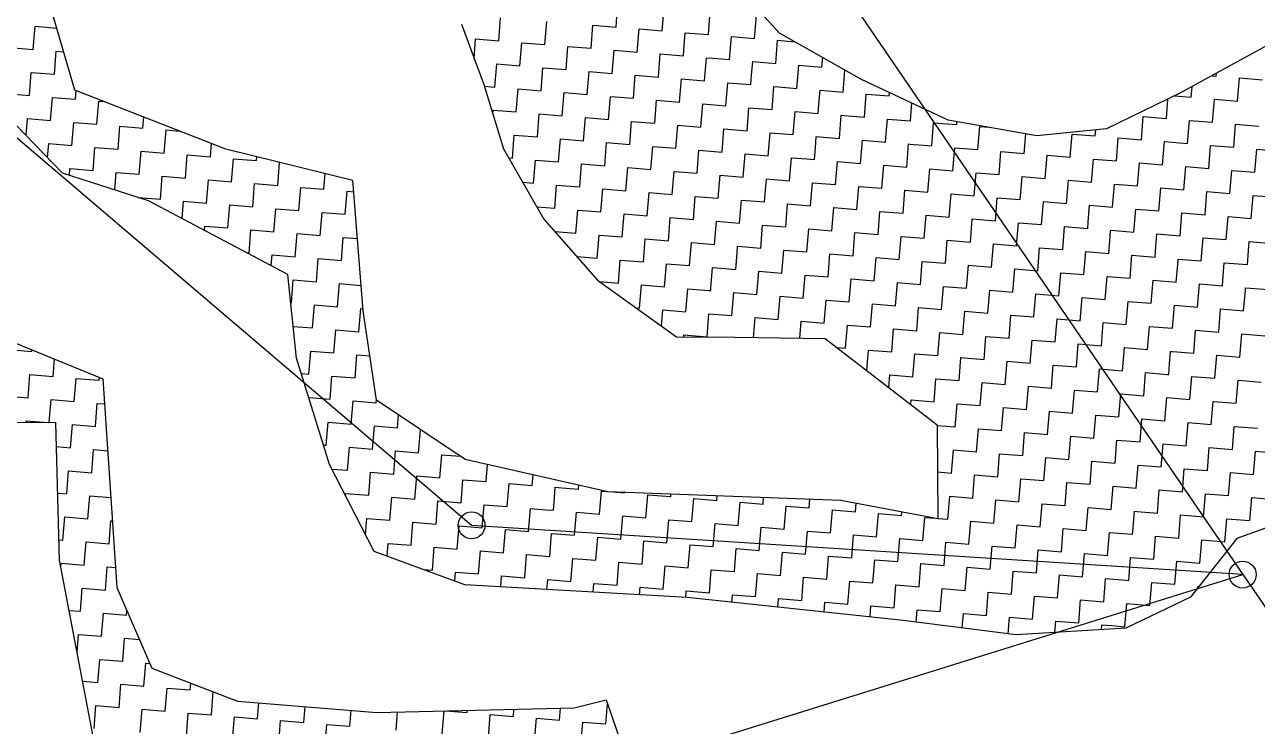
# Model space of a CAD drawing. Header units: metres. Extents: x 286589 to 288713, y 2001360 to 2004418.
# Drawn here: x 287627.8 to 287906.4, y 2003739.2 to 2003897.7 of the extents above; entities that cross this region are included whole.
import ezdxf

# ---------------------------------------------------------------- set-up
doc = ezdxf.new("R2010")
doc.units = ezdxf.units.M
doc.header["$MEASUREMENT"] = 0
doc.layers.add('POLY_HATCH', color=12, linetype='Continuous')
doc.layers.add('POLY_PARCEL', color=6, linetype='Continuous')

msp = doc.modelspace()

# ---------------------------------------------------------------- linework, layer by layer
for centre in [(287728.79, 2003784.62), (287903.08, 2003773.51)]:
    msp.add_circle(centre, 3.04)
at = {"layer": 'POLY_HATCH'}
for p, q in [((287639.14, 2003882.92), (287631.81, 2003908.14)), ((287726.5, 2003897.86), (287731.54, 2003884.21)), ((287636.35, 2003864.21), (287619.04, 2003882.04)), ((287673.24, 2003869.59), (287639.14, 2003882.92)), ((287731.54, 2003884.21), (287736.03, 2003869.66)), ((287701.99, 2003862.56), (287673.24, 2003869.59)), ((287736.03, 2003869.66), (287745.14, 2003853.79)), ((287655.78, 2003857.94), (287636.35, 2003864.21)), ((287704.28, 2003833.06), (287701.99, 2003862.56)), ((287687.27, 2003841.31), (287655.78, 2003857.94)), ((287745.14, 2003853.79), (287757.26, 2003840.04)), ((287689.25, 2003822.39), (287687.27, 2003841.31)), ((287757.26, 2003840.04), (287775.14, 2003827.24)), ((287707.33, 2003812.89), (287704.28, 2003833.06)), ((287623.9, 2003826.54), (287645.47, 2003817.75)), ((287775.14, 2003827.24), (287788.37, 2003827.11)), ((287788.37, 2003827.11), (287808.69, 2003826.87)), ((287808.69, 2003826.87), (287834.06, 2003807.31)), ((287696.67, 2003798.34), (287689.25, 2003822.39)), ((287645.47, 2003817.75), (287647.07, 2003794.17)), ((287727.35, 2003799.53), (287707.33, 2003812.89)), ((287634.85, 2003807.84), (287623.97, 2003807.78)), ((287635.63, 2003776.77), (287634.85, 2003807.84)), ((287834.06, 2003807.31), (287834.17, 2003786.13)), ((287759.6, 2003792.21), (287727.35, 2003799.53)), ((287706.81, 2003778.75), (287696.67, 2003798.34)), ((287647.07, 2003794.17), (287648.66, 2003770.6)), ((287933.19, 2003793.13), (287901.75, 2003781.62)), ((287812.22, 2003790.27), (287759.6, 2003792.21)), ((287834.17, 2003786.13), (287812.22, 2003790.27)), ((287901.75, 2003781.62), (287891.29, 2003768.41)), ((287643.26, 2003736.91), (287635.63, 2003776.77)), ((287727.31, 2003771.22), (287706.81, 2003778.75)), ((287648.66, 2003770.6), (287656.56, 2003752.37)), ((287777.51, 2003768.3), (287727.31, 2003771.22)), ((287826.35, 2003763.15), (287777.51, 2003768.3)), ((287891.29, 2003768.41), (287876.65, 2003761.39)), ((287851.89, 2003759.89), (287826.35, 2003763.15)), ((287876.65, 2003761.39), (287851.89, 2003759.89)), ((287656.56, 2003752.37), (287675.9, 2003744.93)), ((287675.9, 2003744.93), (287707.36, 2003742.37)), ((287707.36, 2003742.37), (287752.02, 2003743.42)), ((287752.02, 2003743.42), (287759.2, 2003745.18)), ((287759.2, 2003745.18), (287763.01, 2003734.32))]:
    msp.add_line(p, q, dxfattribs=at)
at = {"layer": 'POLY_HATCH', "linetype": 'Continuous'}
for p, q in [((287771.88, 2003896.32), (287772.31, 2003901.54)), ((287734.93, 2003894.08), (287735.36, 2003899.3)), ((287761.45, 2003897.17), (287761.64, 2003899.57)), ((287782.32, 2003895.47), (287782.75, 2003900.69)), ((287792.76, 2003894.62), (287793.18, 2003899.84)), ((287629.72, 2003892.15), (287630.14, 2003897.37)), ((287630.14, 2003897.37), (287635.06, 2003896.97)), ((287745.37, 2003893.23), (287745.79, 2003898.45)), ((287755.8, 2003892.38), (287756.23, 2003897.6)), ((287756.23, 2003897.6), (287761.45, 2003897.17)), ((287766.24, 2003891.53), (287766.67, 2003896.75)), ((287766.67, 2003896.75), (287768.46, 2003896.6)), ((287768.46, 2003896.6), (287771.88, 2003896.32)), ((287729.36, 2003890.12), (287729.71, 2003894.5)), ((287729.71, 2003894.5), (287734.93, 2003894.08)), ((287739.72, 2003888.44), (287740.15, 2003893.65)), ((287740.15, 2003893.65), (287745.37, 2003893.23)), ((287776.86, 2003892.94), (287777.1, 2003895.89)), ((287777.1, 2003895.89), (287782.32, 2003895.47)), ((287787.11, 2003889.83), (287787.54, 2003895.04)), ((287787.54, 2003895.04), (287792.76, 2003894.62)), ((287797.55, 2003888.98), (287797.97, 2003894.19)), ((287797.97, 2003894.19), (287801.83, 2003893.88)), ((287624.5, 2003892.58), (287629.72, 2003892.15)), ((287634.51, 2003886.51), (287634.94, 2003891.72)), ((287634.94, 2003891.72), (287636.62, 2003891.59)), ((287750.16, 2003887.59), (287750.59, 2003892.8)), ((287750.59, 2003892.8), (287755.8, 2003892.38)), ((287760.6, 2003886.73), (287761.02, 2003891.95)), ((287761.02, 2003891.95), (287766.24, 2003891.53)), ((287771.03, 2003885.88), (287771.46, 2003891.1)), ((287771.46, 2003891.1), (287776.68, 2003890.68)), ((287776.68, 2003890.68), (287776.86, 2003892.94)), ((287734.08, 2003883.64), (287734.51, 2003888.86)), ((287734.51, 2003888.86), (287739.72, 2003888.44)), ((287744.52, 2003882.79), (287744.94, 2003888.01)), ((287744.94, 2003888.01), (287750.16, 2003887.59)), ((287781.47, 2003885.03), (287781.89, 2003890.25)), ((287781.89, 2003890.25), (287783.31, 2003890.14)), ((287783.31, 2003890.14), (287787.11, 2003889.83)), ((287792.08, 2003886.32), (287792.33, 2003889.4)), ((287792.33, 2003889.4), (287797.55, 2003888.98)), ((287802.34, 2003883.33), (287802.77, 2003888.55)), ((287802.77, 2003888.55), (287807.99, 2003888.12)), ((287807.99, 2003888.12), (287808.16, 2003890.29)), ((287628.87, 2003881.71), (287629.29, 2003886.93)), ((287629.29, 2003886.93), (287634.51, 2003886.51)), ((287754.95, 2003881.94), (287755.38, 2003887.16)), ((287755.38, 2003887.16), (287760.6, 2003886.73)), ((287765.39, 2003881.09), (287765.81, 2003886.31)), ((287765.81, 2003886.31), (287771.03, 2003885.88)), ((287775.83, 2003880.24), (287776.25, 2003885.46)), ((287776.25, 2003885.46), (287781.47, 2003885.03)), ((287791.91, 2003884.18), (287792.08, 2003886.32)), ((287812.78, 2003882.48), (287813.18, 2003887.45)), ((287896.17, 2003886.19), (287897.12, 2003886.11)), ((287897.12, 2003886.11), (287897.17, 2003886.73)), ((287901.91, 2003880.47), (287902.34, 2003885.69)), ((287902.34, 2003885.69), (287907.55, 2003885.26)), ((287623.65, 2003882.14), (287628.87, 2003881.71)), ((287639.3, 2003880.86), (287639.46, 2003882.79)), ((287731.65, 2003883.84), (287734.08, 2003883.64)), ((287738.87, 2003878), (287739.3, 2003883.22)), ((287739.3, 2003883.22), (287744.52, 2003882.79)), ((287749.31, 2003877.15), (287749.74, 2003882.37)), ((287749.74, 2003882.37), (287754.95, 2003881.94)), ((287786.26, 2003879.39), (287786.69, 2003884.61)), ((287786.69, 2003884.61), (287791.91, 2003884.18)), ((287796.7, 2003878.54), (287797.12, 2003883.76)), ((287797.12, 2003883.76), (287798.16, 2003883.67)), ((287798.16, 2003883.67), (287802.34, 2003883.33)), ((287807.3, 2003879.69), (287807.56, 2003882.91)), ((287807.56, 2003882.91), (287812.78, 2003882.48)), ((287817.57, 2003876.84), (287818, 2003882.06)), ((287818, 2003882.06), (287823.21, 2003881.63)), ((287823.21, 2003881.63), (287823.27, 2003882.36)), ((287891.47, 2003881.32), (287891.67, 2003883.72)), ((287633.66, 2003876.07), (287634.09, 2003881.29)), ((287634.09, 2003881.29), (287639.3, 2003880.86)), ((287644.1, 2003875.22), (287644.52, 2003880.44)), ((287644.52, 2003880.44), (287645.75, 2003880.34)), ((287759.75, 2003876.3), (287760.17, 2003881.52)), ((287760.17, 2003881.52), (287765.39, 2003881.09)), ((287770.18, 2003875.45), (287770.61, 2003880.67)), ((287770.61, 2003880.67), (287775.83, 2003880.24)), ((287780.62, 2003874.6), (287781.04, 2003879.81)), ((287781.04, 2003879.81), (287786.26, 2003879.39)), ((287807.13, 2003877.69), (287807.3, 2003879.69)), ((287828.01, 2003875.99), (287828.33, 2003880)), ((287885.83, 2003876.53), (287886.19, 2003880.9)), ((287887.69, 2003881.63), (287891.47, 2003881.32)), ((287896.27, 2003875.68), (287896.69, 2003880.89)), ((287896.69, 2003880.89), (287901.91, 2003880.47)), ((287628.13, 2003872.68), (287628.44, 2003876.5)), ((287628.44, 2003876.5), (287633.66, 2003876.07)), ((287654.53, 2003874.37), (287654.73, 2003876.83)), ((287733.59, 2003877.58), (287733.66, 2003878.42)), ((287733.66, 2003878.42), (287738.87, 2003878)), ((287743.67, 2003872.36), (287744.09, 2003877.57)), ((287744.09, 2003877.57), (287749.31, 2003877.15)), ((287754.1, 2003871.51), (287754.53, 2003876.72)), ((287754.53, 2003876.72), (287759.75, 2003876.3)), ((287791.05, 2003873.75), (287791.48, 2003878.96)), ((287791.48, 2003878.96), (287796.7, 2003878.54)), ((287801.49, 2003872.9), (287801.92, 2003878.11)), ((287801.92, 2003878.11), (287807.13, 2003877.69)), ((287811.93, 2003872.04), (287812.35, 2003877.26)), ((287812.35, 2003877.26), (287813, 2003877.21)), ((287813, 2003877.21), (287817.57, 2003876.84)), ((287822.52, 2003873.07), (287822.79, 2003876.41)), ((287822.79, 2003876.41), (287828.01, 2003875.99)), ((287880.19, 2003871.73), (287880.61, 2003876.95)), ((287880.61, 2003876.95), (287885.83, 2003876.53)), ((287638.45, 2003870.43), (287638.88, 2003875.64)), ((287638.88, 2003875.64), (287644.1, 2003875.22)), ((287648.89, 2003869.58), (287649.32, 2003874.79)), ((287649.32, 2003874.79), (287654.53, 2003874.37)), ((287659.33, 2003868.73), (287659.75, 2003873.94)), ((287659.75, 2003873.94), (287662.73, 2003873.7)), ((287764.54, 2003870.65), (287764.96, 2003875.87)), ((287764.96, 2003875.87), (287770.18, 2003875.45)), ((287774.98, 2003869.8), (287775.4, 2003875.02)), ((287775.4, 2003875.02), (287780.62, 2003874.6)), ((287785.41, 2003868.95), (287785.84, 2003874.17)), ((287785.84, 2003874.17), (287791.05, 2003873.75)), ((287832.8, 2003870.34), (287833.22, 2003875.56)), ((287833.22, 2003875.56), (287838.44, 2003875.14)), ((287838.44, 2003875.14), (287838.5, 2003875.82)), ((287843.24, 2003869.49), (287843.66, 2003874.71)), ((287843.66, 2003874.71), (287845.8, 2003874.54)), ((287869.75, 2003872.58), (287869.86, 2003873.95)), ((287890.62, 2003870.88), (287891.05, 2003876.1)), ((287891.05, 2003876.1), (287896.27, 2003875.68)), ((287901.06, 2003870.03), (287901.49, 2003875.25)), ((287901.49, 2003875.25), (287906.7, 2003874.83)), ((287632.98, 2003867.69), (287633.24, 2003870.85)), ((287633.24, 2003870.85), (287638.45, 2003870.43)), ((287669.76, 2003867.87), (287670.01, 2003870.86)), ((287738.02, 2003867.56), (287738.45, 2003872.78)), ((287738.45, 2003872.78), (287743.67, 2003872.36)), ((287748.46, 2003866.71), (287748.88, 2003871.93)), ((287748.88, 2003871.93), (287754.1, 2003871.51)), ((287758.9, 2003865.86), (287759.32, 2003871.08)), ((287759.32, 2003871.08), (287764.54, 2003870.65)), ((287795.85, 2003868.1), (287796.27, 2003873.32)), ((287796.27, 2003873.32), (287801.49, 2003872.9)), ((287806.5, 2003869.91), (287806.71, 2003872.47)), ((287806.71, 2003872.47), (287808.31, 2003872.34)), ((287808.31, 2003872.34), (287811.93, 2003872.04)), ((287816.72, 2003866.4), (287817.15, 2003871.62)), ((287817.15, 2003871.62), (287822.36, 2003871.19)), ((287822.36, 2003871.19), (287822.52, 2003873.07)), ((287853.67, 2003868.64), (287854.03, 2003873.09)), ((287864.11, 2003867.79), (287864.53, 2003873.01)), ((287864.53, 2003873.01), (287869.75, 2003872.58)), ((287874.54, 2003866.94), (287874.97, 2003872.16)), ((287874.97, 2003872.16), (287880.19, 2003871.73)), ((287884.98, 2003866.09), (287885.41, 2003871.31)), ((287885.41, 2003871.31), (287890.62, 2003870.88)), ((287643.25, 2003864.78), (287643.67, 2003870)), ((287643.67, 2003870), (287648.89, 2003869.58)), ((287653.68, 2003863.93), (287654.11, 2003869.15)), ((287654.11, 2003869.15), (287659.33, 2003868.73)), ((287664.12, 2003863.08), (287664.54, 2003868.3)), ((287664.54, 2003868.3), (287669.76, 2003867.87)), ((287769.33, 2003865.01), (287769.76, 2003870.23)), ((287769.76, 2003870.23), (287774.98, 2003869.8)), ((287779.77, 2003864.16), (287780.19, 2003869.38)), ((287780.19, 2003869.38), (287785.41, 2003868.95)), ((287790.2, 2003863.31), (287790.63, 2003868.53)), ((287790.63, 2003868.53), (287795.85, 2003868.1)), ((287806.28, 2003867.25), (287806.5, 2003869.91)), ((287827.16, 2003865.55), (287827.58, 2003870.77)), ((287827.58, 2003870.77), (287827.85, 2003870.75)), ((287827.85, 2003870.75), (287832.8, 2003870.34)), ((287837.73, 2003866.44), (287838.02, 2003869.92)), ((287838.02, 2003869.92), (287843.24, 2003869.49)), ((287848.03, 2003863.85), (287848.45, 2003869.07)), ((287848.45, 2003869.07), (287853.67, 2003868.64)), ((287858.46, 2003863), (287858.89, 2003868.22)), ((287858.89, 2003868.22), (287864.11, 2003867.79)), ((287895.42, 2003865.24), (287895.84, 2003870.46)), ((287895.84, 2003870.46), (287901.06, 2003870.03)), ((287905.85, 2003864.39), (287906.28, 2003869.61)), ((287906.28, 2003869.61), (287911.5, 2003869.18)), ((287674.56, 2003862.23), (287674.98, 2003867.45)), ((287674.98, 2003867.45), (287680.2, 2003867.02)), ((287680.2, 2003867.02), (287680.27, 2003867.87)), ((287684.99, 2003861.38), (287685.42, 2003866.6)), ((287685.42, 2003866.6), (287685.5, 2003866.59)), ((287737.2, 2003867.63), (287738.02, 2003867.56)), ((287742.82, 2003861.92), (287743.24, 2003867.14)), ((287743.24, 2003867.14), (287748.46, 2003866.71)), ((287753.25, 2003861.07), (287753.68, 2003866.29)), ((287753.68, 2003866.29), (287758.9, 2003865.86)), ((287763.69, 2003860.22), (287764.11, 2003865.44)), ((287764.11, 2003865.44), (287769.33, 2003865.01)), ((287800.64, 2003862.46), (287801.07, 2003867.68)), ((287801.07, 2003867.68), (287804.62, 2003867.39)), ((287804.62, 2003867.39), (287806.28, 2003867.25)), ((287811.08, 2003861.61), (287811.5, 2003866.83)), ((287811.5, 2003866.83), (287816.72, 2003866.4)), ((287821.51, 2003860.76), (287821.94, 2003865.98)), ((287821.94, 2003865.98), (287827.16, 2003865.55)), ((287837.59, 2003864.7), (287837.73, 2003866.44)), ((287868.9, 2003862.15), (287869.33, 2003867.37)), ((287869.33, 2003867.37), (287874.54, 2003866.94)), ((287879.34, 2003861.3), (287879.76, 2003866.52)), ((287879.76, 2003866.52), (287884.98, 2003866.09)), ((287889.77, 2003860.45), (287890.2, 2003865.66)), ((287890.2, 2003865.66), (287895.42, 2003865.24)), ((287637.91, 2003863.71), (287638.03, 2003865.21)), ((287638.03, 2003865.21), (287643.25, 2003864.78)), ((287648.14, 2003860.41), (287648.46, 2003864.36)), ((287648.46, 2003864.36), (287653.68, 2003863.93)), ((287658.48, 2003858.29), (287658.9, 2003863.51)), ((287658.9, 2003863.51), (287664.12, 2003863.08)), ((287668.91, 2003857.44), (287669.34, 2003862.66)), ((287669.34, 2003862.66), (287674.56, 2003862.23)), ((287695.43, 2003860.53), (287695.72, 2003864.09)), ((287774.12, 2003859.37), (287774.55, 2003864.59)), ((287774.55, 2003864.59), (287779.77, 2003864.16)), ((287784.56, 2003858.52), (287784.99, 2003863.74)), ((287784.99, 2003863.74), (287790.2, 2003863.31)), ((287795, 2003857.67), (287795.42, 2003862.88)), ((287795.42, 2003862.88), (287800.64, 2003862.46)), ((287831.95, 2003859.91), (287832.37, 2003865.13)), ((287832.37, 2003865.13), (287837.59, 2003864.7)), ((287842.38, 2003859.06), (287842.81, 2003864.24)), ((287842.81, 2003864.27), (287848.03, 2003863.85)), ((287842.81, 2003864.24), (287842.81, 2003864.27)), ((287852.95, 2003859.82), (287853.25, 2003863.42)), ((287853.25, 2003863.42), (287858.46, 2003863)), ((287863.26, 2003857.36), (287863.68, 2003862.57)), ((287863.68, 2003862.57), (287868.9, 2003862.15)), ((287900.21, 2003859.6), (287900.63, 2003864.81)), ((287900.63, 2003864.81), (287905.85, 2003864.39)), ((287679.35, 2003856.59), (287679.77, 2003861.81)), ((287679.77, 2003861.81), (287684.99, 2003861.38)), ((287689.78, 2003855.74), (287690.21, 2003860.96)), ((287690.21, 2003860.96), (287695.43, 2003860.53)), ((287700.22, 2003854.89), (287700.65, 2003860.1)), ((287700.65, 2003860.1), (287702.19, 2003859.98)), ((287740.36, 2003862.12), (287742.82, 2003861.92)), ((287747.61, 2003856.28), (287748.03, 2003861.49)), ((287748.03, 2003861.49), (287753.25, 2003861.07)), ((287758.04, 2003855.43), (287758.47, 2003860.64)), ((287758.47, 2003860.64), (287763.69, 2003860.22)), ((287768.48, 2003854.58), (287768.91, 2003859.79)), ((287768.91, 2003859.79), (287774.12, 2003859.37)), ((287805.43, 2003856.82), (287805.86, 2003862.03)), ((287805.86, 2003862.03), (287811.08, 2003861.61)), ((287815.87, 2003855.97), (287816.29, 2003861.18)), ((287816.29, 2003861.18), (287821.51, 2003860.76)), ((287826.31, 2003855.11), (287826.73, 2003860.33)), ((287826.73, 2003860.33), (287831.95, 2003859.91)), ((287852.82, 2003858.21), (287852.95, 2003859.82)), ((287873.69, 2003856.5), (287874.12, 2003861.72)), ((287874.12, 2003861.72), (287879.34, 2003861.3)), ((287884.13, 2003855.65), (287884.56, 2003860.87)), ((287884.56, 2003860.87), (287889.77, 2003860.45)), ((287894.57, 2003854.8), (287894.99, 2003860.02)), ((287894.99, 2003860.02), (287900.21, 2003859.6)), ((287653.43, 2003858.7), (287658.48, 2003858.29)), ((287663.37, 2003853.93), (287663.69, 2003857.86)), ((287663.69, 2003857.86), (287668.91, 2003857.44)), ((287673.7, 2003851.8), (287674.13, 2003857.01)), ((287674.13, 2003857.01), (287679.35, 2003856.59)), ((287778.92, 2003853.72), (287779.34, 2003858.94)), ((287779.34, 2003858.94), (287784.56, 2003858.52)), ((287789.35, 2003852.87), (287789.78, 2003858.09)), ((287789.78, 2003858.09), (287795, 2003857.67)), ((287799.79, 2003852.02), (287800.21, 2003857.24)), ((287800.21, 2003857.24), (287805.43, 2003856.82)), ((287836.74, 2003854.26), (287837.17, 2003859.48)), ((287837.17, 2003859.48), (287842.38, 2003859.06)), ((287847.18, 2003853.41), (287847.6, 2003858.63)), ((287847.6, 2003858.63), (287852.82, 2003858.21)), ((287857.61, 2003852.56), (287858.03, 2003857.61)), ((287858.03, 2003857.61), (287858.04, 2003857.78)), ((287858.04, 2003857.78), (287863.26, 2003857.36)), ((287868.17, 2003853.19), (287868.48, 2003856.93)), ((287868.48, 2003856.93), (287873.69, 2003856.5)), ((287905, 2003853.95), (287905.43, 2003859.17)), ((287905.43, 2003859.17), (287910.65, 2003858.75)), ((287684.14, 2003850.94), (287684.57, 2003856.16)), ((287684.57, 2003856.16), (287689.78, 2003855.74)), ((287694.58, 2003850.09), (287695, 2003855.31)), ((287695, 2003855.31), (287700.22, 2003854.89)), ((287743.52, 2003856.61), (287747.61, 2003856.28)), ((287752.4, 2003850.63), (287752.83, 2003855.85)), ((287752.83, 2003855.85), (287758.04, 2003855.43)), ((287762.84, 2003849.78), (287763.26, 2003855)), ((287763.26, 2003855), (287768.48, 2003854.58)), ((287773.27, 2003848.93), (287773.7, 2003854.15)), ((287773.7, 2003854.15), (287778.92, 2003853.72)), ((287810.23, 2003851.17), (287810.65, 2003856.39)), ((287810.65, 2003856.39), (287815.87, 2003855.97)), ((287820.66, 2003850.32), (287821.09, 2003855.54)), ((287821.09, 2003855.54), (287826.31, 2003855.11)), ((287831.1, 2003849.47), (287831.52, 2003854.69)), ((287831.52, 2003854.69), (287836.74, 2003854.26)), ((287878.49, 2003850.86), (287878.91, 2003856.08)), ((287878.91, 2003856.08), (287884.13, 2003855.65)), ((287888.92, 2003850.01), (287889.35, 2003855.23)), ((287889.35, 2003855.23), (287894.57, 2003854.8)), ((287899.36, 2003849.16), (287899.78, 2003854.38)), ((287899.78, 2003854.38), (287905, 2003853.95)), ((287668.41, 2003851.27), (287668.49, 2003852.22)), ((287668.49, 2003852.22), (287673.7, 2003851.8)), ((287678.5, 2003846.15), (287678.92, 2003851.37)), ((287678.92, 2003851.37), (287684.14, 2003850.94)), ((287783.71, 2003848.08), (287784.14, 2003853.3)), ((287784.14, 2003853.3), (287789.35, 2003852.87)), ((287794.15, 2003847.23), (287794.57, 2003852.45)), ((287794.57, 2003852.45), (287799.79, 2003852.02)), ((287804.58, 2003846.38), (287805.01, 2003851.6)), ((287805.01, 2003851.6), (287810.23, 2003851.17)), ((287841.53, 2003848.62), (287841.96, 2003853.84)), ((287841.96, 2003853.84), (287847.18, 2003853.41)), ((287851.97, 2003847.77), (287852.4, 2003852.99)), ((287852.4, 2003852.99), (287857.61, 2003852.56)), ((287862.41, 2003846.92), (287862.83, 2003852.14)), ((287862.83, 2003852.14), (287868.05, 2003851.71)), ((287868.05, 2003851.71), (287868.17, 2003853.19)), ((287688.93, 2003845.3), (287689.36, 2003850.52)), ((287689.36, 2003850.52), (287694.58, 2003850.09)), ((287699.37, 2003844.45), (287699.8, 2003849.67)), ((287699.8, 2003849.67), (287703.01, 2003849.41)), ((287747.58, 2003851.03), (287752.4, 2003850.63)), ((287757.19, 2003844.99), (287757.62, 2003850.21)), ((287757.62, 2003850.21), (287762.84, 2003849.78)), ((287767.63, 2003844.14), (287768.06, 2003849.36)), ((287768.06, 2003849.36), (287773.27, 2003848.93)), ((287815.02, 2003845.53), (287815.44, 2003850.75)), ((287815.44, 2003850.75), (287820.66, 2003850.32)), ((287825.45, 2003844.68), (287825.88, 2003849.9)), ((287825.88, 2003849.9), (287831.1, 2003849.47)), ((287835.89, 2003843.83), (287836.32, 2003849.05)), ((287836.32, 2003849.05), (287841.53, 2003848.62)), ((287872.84, 2003846.07), (287873.24, 2003850.99)), ((287873.24, 2003850.99), (287873.27, 2003851.29)), ((287873.27, 2003851.29), (287878.49, 2003850.86)), ((287883.39, 2003846.57), (287883.7, 2003850.44)), ((287883.7, 2003850.44), (287888.92, 2003850.01)), ((287893.72, 2003844.37), (287894.14, 2003849.59)), ((287894.14, 2003849.59), (287899.36, 2003849.16)), ((287904.15, 2003843.52), (287904.58, 2003848.73)), ((287904.58, 2003848.73), (287909.79, 2003848.31)), ((287678.03, 2003846.19), (287678.5, 2003846.15)), ((287778.07, 2003843.29), (287778.49, 2003848.51)), ((287778.49, 2003848.51), (287783.71, 2003848.08)), ((287788.5, 2003842.44), (287788.81, 2003846.2)), ((287788.81, 2003846.2), (287788.93, 2003847.66)), ((287788.93, 2003847.66), (287789.84, 2003847.58)), ((287789.84, 2003847.58), (287794.15, 2003847.23)), ((287798.94, 2003841.59), (287799.36, 2003846.81)), ((287799.36, 2003846.81), (287804.58, 2003846.38)), ((287809.38, 2003840.74), (287809.8, 2003845.95)), ((287809.8, 2003845.95), (287815.02, 2003845.53)), ((287846.33, 2003842.98), (287846.75, 2003848.2)), ((287846.75, 2003848.2), (287851.97, 2003847.77)), ((287856.76, 2003842.13), (287857.19, 2003847.34)), ((287857.19, 2003847.34), (287862.41, 2003846.92)), ((287867.2, 2003841.28), (287867.62, 2003846.49)), ((287867.62, 2003846.49), (287872.84, 2003846.07)), ((287883.28, 2003845.22), (287883.39, 2003846.57)), ((287683.52, 2003843.29), (287683.72, 2003845.73)), ((287683.72, 2003845.73), (287688.93, 2003845.3)), ((287693.73, 2003839.66), (287694.15, 2003844.88)), ((287694.15, 2003844.88), (287699.37, 2003844.45)), ((287752.57, 2003845.37), (287757.19, 2003844.99)), ((287761.99, 2003839.35), (287762.41, 2003844.56)), ((287762.41, 2003844.56), (287767.63, 2003844.14)), ((287772.42, 2003838.5), (287772.85, 2003843.71)), ((287772.85, 2003843.71), (287778.07, 2003843.29)), ((287819.81, 2003839.89), (287820.24, 2003845.1)), ((287820.24, 2003845.1), (287825.45, 2003844.68)), ((287830.25, 2003839.03), (287830.67, 2003844.25)), ((287830.67, 2003844.25), (287835.89, 2003843.83)), ((287840.68, 2003838.18), (287841.11, 2003843.4)), ((287841.11, 2003843.4), (287846.33, 2003842.98)), ((287877.64, 2003840.43), (287878.06, 2003845.64)), ((287878.06, 2003845.64), (287883.28, 2003845.22)), ((287888.07, 2003839.57), (287888.46, 2003844.36)), ((287888.46, 2003844.36), (287888.5, 2003844.79)), ((287888.5, 2003844.79), (287893.72, 2003844.37)), ((287898.61, 2003839.94), (287898.93, 2003843.94)), ((287898.93, 2003843.94), (287904.15, 2003843.52)), ((287782.91, 2003838.3), (287783.28, 2003842.86)), ((287783.28, 2003842.86), (287786.14, 2003842.63)), ((287786.14, 2003842.63), (287788.5, 2003842.44)), ((287793.3, 2003836.79), (287793.72, 2003842.01)), ((287793.72, 2003842.01), (287798.94, 2003841.59)), ((287803.73, 2003835.94), (287804.16, 2003841.16)), ((287804.16, 2003841.16), (287809.38, 2003840.74)), ((287814.17, 2003835.09), (287814.59, 2003840.31)), ((287814.59, 2003840.31), (287819.81, 2003839.89)), ((287851.12, 2003837.33), (287851.55, 2003842.55)), ((287851.55, 2003842.55), (287856.76, 2003842.13)), ((287861.56, 2003836.48), (287861.98, 2003841.7)), ((287861.98, 2003841.7), (287867.2, 2003841.28)), ((287871.99, 2003835.63), (287872.42, 2003840.85)), ((287872.42, 2003840.85), (287877.64, 2003840.43)), ((287688.08, 2003834.86), (287688.51, 2003840.08)), ((287688.51, 2003840.08), (287693.73, 2003839.66)), ((287698.52, 2003834.01), (287698.94, 2003839.23)), ((287698.94, 2003839.23), (287703.83, 2003838.83)), ((287757.76, 2003839.69), (287761.99, 2003839.35)), ((287766.78, 2003833.7), (287767.21, 2003838.92)), ((287767.21, 2003838.92), (287772.42, 2003838.5)), ((287777.22, 2003832.85), (287777.64, 2003838.07)), ((287777.64, 2003838.07), (287782.45, 2003837.68)), ((287782.45, 2003837.68), (287782.86, 2003837.64)), ((287782.86, 2003837.64), (287782.91, 2003838.3)), ((287824.6, 2003834.24), (287825.03, 2003839.46)), ((287825.03, 2003839.46), (287830.25, 2003839.03)), ((287835.04, 2003833.39), (287835.47, 2003838.61)), ((287835.47, 2003838.61), (287840.68, 2003838.18)), ((287845.48, 2003832.54), (287845.9, 2003837.76)), ((287845.9, 2003837.76), (287851.12, 2003837.33)), ((287882.43, 2003834.78), (287882.85, 2003840)), ((287882.85, 2003840), (287888.07, 2003839.57)), ((287892.86, 2003833.93), (287893.29, 2003839.15)), ((287893.29, 2003839.15), (287898.51, 2003838.72)), ((287898.51, 2003838.72), (287898.61, 2003839.94)), ((287903.3, 2003833.08), (287903.68, 2003837.74)), ((287903.68, 2003837.74), (287903.73, 2003838.3)), ((287903.73, 2003838.3), (287908.94, 2003837.87)), ((287687.94, 2003834.88), (287688.08, 2003834.86)), ((287787.65, 2003832), (287788.08, 2003837.22)), ((287788.08, 2003837.22), (287793.3, 2003836.79)), ((287798.09, 2003831.15), (287798.51, 2003836.37)), ((287798.51, 2003836.37), (287803.73, 2003835.94)), ((287808.52, 2003830.3), (287808.95, 2003835.52)), ((287808.95, 2003835.52), (287814.17, 2003835.09)), ((287818.96, 2003829.45), (287819.39, 2003834.67)), ((287819.39, 2003834.67), (287824.6, 2003834.24)), ((287855.91, 2003831.69), (287856.34, 2003836.91)), ((287856.34, 2003836.91), (287861.56, 2003836.48)), ((287866.35, 2003830.84), (287866.77, 2003836.06)), ((287866.77, 2003836.06), (287871.99, 2003835.63)), ((287876.78, 2003829.99), (287877.21, 2003835.21)), ((287877.21, 2003835.21), (287882.43, 2003834.78)), ((287692.88, 2003829.22), (287693.3, 2003834.44)), ((287693.3, 2003834.44), (287698.52, 2003834.01)), ((287703.31, 2003828.37), (287703.74, 2003833.59)), ((287703.74, 2003833.59), (287704.24, 2003833.55)), ((287766.03, 2003833.76), (287766.78, 2003833.7)), ((287771.71, 2003829.7), (287772, 2003833.28)), ((287772, 2003833.28), (287777.22, 2003832.85)), ((287782.01, 2003827.21), (287782.43, 2003832.43)), ((287782.43, 2003832.43), (287787.65, 2003832)), ((287829.4, 2003828.6), (287829.82, 2003833.82)), ((287829.82, 2003833.82), (287835.04, 2003833.39)), ((287839.83, 2003827.75), (287840.26, 2003832.97)), ((287840.26, 2003832.97), (287845.48, 2003832.54)), ((287850.27, 2003826.9), (287850.69, 2003832.12)), ((287850.69, 2003832.12), (287855.91, 2003831.69)), ((287887.22, 2003829.14), (287887.65, 2003834.36)), ((287887.65, 2003834.36), (287889.46, 2003834.21)), ((287889.46, 2003834.21), (287892.86, 2003833.93)), ((287897.66, 2003828.29), (287898.08, 2003833.51)), ((287898.08, 2003833.51), (287903.3, 2003833.08)), ((287688.5, 2003829.58), (287692.88, 2003829.22)), ((287792.5, 2003827.06), (287792.87, 2003831.58)), ((287792.87, 2003831.58), (287798.09, 2003831.15)), ((287803, 2003826.94), (287803.31, 2003830.73)), ((287803.31, 2003830.73), (287808.52, 2003830.3)), ((287813.32, 2003824.66), (287813.74, 2003829.87)), ((287813.74, 2003829.87), (287818.96, 2003829.45)), ((287860.71, 2003826.05), (287861.13, 2003831.26)), ((287861.13, 2003831.26), (287866.35, 2003830.84)), ((287871.14, 2003825.2), (287871.57, 2003830.41)), ((287871.57, 2003830.41), (287876.78, 2003829.99)), ((287881.58, 2003824.35), (287882, 2003829.56)), ((287882, 2003829.56), (287887.22, 2003829.14)), ((287697.67, 2003823.58), (287698.09, 2003828.8)), ((287698.09, 2003828.8), (287703.31, 2003828.37)), ((287776.76, 2003827.22), (287776.79, 2003827.63)), ((287776.79, 2003827.63), (287782.01, 2003827.21)), ((287823.75, 2003823.81), (287824.18, 2003829.02)), ((287824.18, 2003829.02), (287829.4, 2003828.6)), ((287834.19, 2003822.96), (287834.61, 2003828.17)), ((287834.61, 2003828.17), (287839.83, 2003827.75)), ((287844.63, 2003822.1), (287845.05, 2003827.32)), ((287845.05, 2003827.32), (287850.27, 2003826.9)), ((287855.06, 2003821.25), (287855.49, 2003826.47)), ((287855.49, 2003826.47), (287860.71, 2003826.05)), ((287892.01, 2003823.49), (287892.44, 2003828.71)), ((287892.44, 2003828.71), (287897.66, 2003828.29)), ((287902.45, 2003822.64), (287902.88, 2003827.86)), ((287902.88, 2003827.86), (287908.09, 2003827.44)), ((287624.19, 2003824.31), (287629.41, 2003823.89)), ((287629.41, 2003823.89), (287629.44, 2003824.28)), ((287692.03, 2003818.79), (287692.45, 2003824)), ((287692.45, 2003824), (287697.67, 2003823.58)), ((287811.35, 2003824.82), (287813.32, 2003824.66)), ((287818.16, 2003819.57), (287818.54, 2003824.23)), ((287818.54, 2003824.23), (287823.75, 2003823.81)), ((287865.5, 2003820.4), (287865.92, 2003825.62)), ((287865.92, 2003825.62), (287871.14, 2003825.2)), ((287875.93, 2003819.55), (287876.36, 2003824.77)), ((287876.36, 2003824.77), (287881.58, 2003824.35)), ((287886.57, 2003821.09), (287886.8, 2003823.92)), ((287886.8, 2003823.92), (287887.18, 2003823.89)), ((287887.18, 2003823.89), (287892.01, 2003823.49)), ((287634.2, 2003818.25), (287634.52, 2003822.21)), ((287702.46, 2003817.93), (287702.89, 2003823.15)), ((287702.89, 2003823.15), (287705.81, 2003822.91)), ((287828.55, 2003818.16), (287828.97, 2003823.38)), ((287828.97, 2003823.38), (287834.19, 2003822.96)), ((287838.98, 2003817.31), (287839.41, 2003822.53)), ((287839.41, 2003822.53), (287844.63, 2003822.1)), ((287849.42, 2003816.46), (287849.84, 2003821.68)), ((287849.84, 2003821.68), (287855.06, 2003821.25)), ((287859.85, 2003815.61), (287860.28, 2003820.83)), ((287860.28, 2003820.83), (287865.5, 2003820.4)), ((287886.37, 2003818.7), (287886.57, 2003821.09)), ((287896.81, 2003817.85), (287897.23, 2003823.07)), ((287897.23, 2003823.07), (287902.45, 2003822.64)), ((287628.56, 2003813.45), (287628.98, 2003818.67)), ((287628.98, 2003818.67), (287634.2, 2003818.25)), ((287644.64, 2003817.4), (287644.69, 2003818.07)), ((287690.32, 2003818.92), (287692.03, 2003818.79)), ((287696.82, 2003813.14), (287697.24, 2003818.36)), ((287697.24, 2003818.36), (287702.46, 2003817.93)), ((287823.1, 2003815.76), (287823.33, 2003818.59)), ((287823.33, 2003818.59), (287828.55, 2003818.16)), ((287870.29, 2003814.76), (287870.72, 2003819.98)), ((287870.72, 2003819.98), (287875.93, 2003819.55)), ((287880.73, 2003813.91), (287881.15, 2003819.13)), ((287881.15, 2003819.13), (287886.04, 2003818.73)), ((287886.04, 2003818.73), (287886.37, 2003818.7)), ((287891.16, 2003813.06), (287891.59, 2003818.28)), ((287891.59, 2003818.28), (287896.81, 2003817.85)), ((287638.99, 2003812.6), (287639.42, 2003817.82)), ((287639.42, 2003817.82), (287644.64, 2003817.4)), ((287833.34, 2003812.52), (287833.76, 2003817.74)), ((287833.76, 2003817.74), (287838.98, 2003817.31)), ((287843.78, 2003811.67), (287844.2, 2003816.89)), ((287844.2, 2003816.89), (287849.42, 2003816.46)), ((287854.21, 2003810.82), (287854.64, 2003816.04)), ((287854.64, 2003816.04), (287859.85, 2003815.61)), ((287864.65, 2003809.97), (287865.07, 2003815.19)), ((287865.07, 2003815.19), (287870.29, 2003814.76)), ((287901.6, 2003812.21), (287902.02, 2003817.43)), ((287902.02, 2003817.43), (287907.24, 2003817)), ((287623.34, 2003813.88), (287628.56, 2003813.45)), ((287633.35, 2003807.83), (287633.78, 2003813.03)), ((287633.78, 2003813.03), (287638.99, 2003812.6)), ((287691.98, 2003813.54), (287696.82, 2003813.14)), ((287701.61, 2003807.5), (287702.04, 2003812.72)), ((287702.04, 2003812.72), (287707.25, 2003812.29)), ((287707.25, 2003812.29), (287707.31, 2003812.99)), ((287828.04, 2003811.95), (287828.12, 2003812.94)), ((287828.12, 2003812.94), (287833.34, 2003812.52)), ((287875.08, 2003809.12), (287875.51, 2003814.33)), ((287875.51, 2003814.33), (287880.73, 2003813.91)), ((287885.52, 2003808.27), (287885.95, 2003813.48)), ((287885.95, 2003813.48), (287891.16, 2003813.06)), ((287895.96, 2003807.42), (287896.38, 2003812.63)), ((287896.38, 2003812.63), (287901.6, 2003812.21)), ((287643.79, 2003806.96), (287644.21, 2003812.18)), ((287644.21, 2003812.18), (287645.86, 2003812.04)), ((287712.05, 2003806.65), (287712.29, 2003809.58)), ((287838.13, 2003806.88), (287838.56, 2003812.09)), ((287838.56, 2003812.09), (287843.78, 2003811.67)), ((287848.57, 2003806.03), (287848.99, 2003811.24)), ((287848.99, 2003811.24), (287854.21, 2003810.82)), ((287859, 2003805.17), (287859.43, 2003810.39)), ((287859.43, 2003810.39), (287864.65, 2003809.97)), ((287869.44, 2003804.32), (287869.87, 2003809.54)), ((287869.87, 2003809.54), (287875.08, 2003809.12)), ((287628.1, 2003807.8), (287628.13, 2003808.23)), ((287628.13, 2003808.23), (287633.1, 2003807.83)), ((287638.14, 2003802.17), (287638.57, 2003807.38)), ((287638.57, 2003807.38), (287643.79, 2003806.96)), ((287695.97, 2003802.71), (287696.39, 2003807.92)), ((287696.39, 2003807.92), (287701.61, 2003807.5)), ((287706.4, 2003801.85), (287706.83, 2003807.07)), ((287706.83, 2003807.07), (287712.05, 2003806.65)), ((287834.06, 2003807.21), (287838.13, 2003806.88)), ((287879.88, 2003803.47), (287880.3, 2003808.69)), ((287880.3, 2003808.69), (287883.77, 2003808.41)), ((287883.77, 2003808.41), (287885.52, 2003808.27)), ((287890.31, 2003802.62), (287890.74, 2003807.84)), ((287890.74, 2003807.84), (287895.96, 2003807.42)), ((287900.75, 2003801.77), (287901.17, 2003806.99)), ((287901.17, 2003806.99), (287906.39, 2003806.56)), ((287716.84, 2003801), (287717.26, 2003806.22)), ((287717.26, 2003806.22), (287717.33, 2003806.22)), ((287842.92, 2003801.23), (287843.35, 2003806.45)), ((287843.35, 2003806.45), (287848.57, 2003806.03)), ((287853.36, 2003800.38), (287853.79, 2003805.6)), ((287853.79, 2003805.6), (287859, 2003805.17)), ((287863.8, 2003799.53), (287864.22, 2003804.75)), ((287864.22, 2003804.75), (287869.44, 2003804.32)), ((287634.99, 2003802.42), (287638.14, 2003802.17)), ((287642.94, 2003796.52), (287643.36, 2003801.74)), ((287643.36, 2003801.74), (287646.57, 2003801.48)), ((287695.31, 2003802.76), (287695.97, 2003802.71)), ((287700.76, 2003797.06), (287701.19, 2003802.28)), ((287701.19, 2003802.28), (287706.4, 2003801.85)), ((287711.2, 2003796.21), (287711.62, 2003801.43)), ((287711.62, 2003801.43), (287716.84, 2003801)), ((287837.28, 2003796.44), (287837.71, 2003801.66)), ((287837.71, 2003801.66), (287842.92, 2003801.23)), ((287874.23, 2003798.68), (287874.66, 2003803.9)), ((287874.66, 2003803.9), (287879.88, 2003803.47)), ((287884.67, 2003797.83), (287885.09, 2003803.05)), ((287885.09, 2003803.05), (287890.31, 2003802.62)), ((287895.11, 2003796.98), (287895.53, 2003802.2)), ((287895.53, 2003802.2), (287900.75, 2003801.77)), ((287905.54, 2003796.13), (287905.97, 2003801.35)), ((287905.97, 2003801.35), (287911.18, 2003800.92)), ((287721.63, 2003795.36), (287722.06, 2003800.58)), ((287722.06, 2003800.58), (287726.3, 2003800.23)), ((287847.72, 2003795.59), (287848.14, 2003800.81)), ((287848.14, 2003800.81), (287853.36, 2003800.38)), ((287858.15, 2003794.74), (287858.58, 2003799.96)), ((287858.58, 2003799.96), (287863.8, 2003799.53)), ((287868.59, 2003793.89), (287869.01, 2003799.11)), ((287869.01, 2003799.11), (287874.23, 2003798.68)), ((287637.29, 2003791.73), (287637.72, 2003796.95)), ((287637.72, 2003796.95), (287642.94, 2003796.52)), ((287697.18, 2003797.35), (287700.76, 2003797.06)), ((287705.55, 2003791.42), (287705.98, 2003796.64)), ((287705.98, 2003796.64), (287711.2, 2003796.21)), ((287715.99, 2003790.57), (287716.41, 2003795.79)), ((287716.41, 2003795.79), (287721.63, 2003795.36)), ((287732.07, 2003794.51), (287732.38, 2003798.39)), ((287742.5, 2003793.66), (287742.7, 2003796.05)), ((287834.12, 2003796.7), (287837.28, 2003796.44)), ((287842.07, 2003790.8), (287842.5, 2003796.01)), ((287842.5, 2003796.01), (287847.72, 2003795.59)), ((287879.03, 2003793.04), (287879.45, 2003798.25)), ((287879.45, 2003798.25), (287881.5, 2003798.09)), ((287881.5, 2003798.09), (287884.67, 2003797.83)), ((287889.46, 2003792.19), (287889.89, 2003797.4)), ((287889.89, 2003797.4), (287895.11, 2003796.98)), ((287899.9, 2003791.34), (287900.32, 2003796.55)), ((287900.32, 2003796.55), (287905.54, 2003796.13)), ((287726.43, 2003789.72), (287726.85, 2003794.94)), ((287726.85, 2003794.94), (287732.07, 2003794.51)), ((287736.86, 2003788.87), (287737.29, 2003794.08)), ((287737.29, 2003794.08), (287742.5, 2003793.66)), ((287747.53, 2003790.88), (287747.72, 2003793.23)), ((287747.72, 2003793.23), (287749.19, 2003793.11)), ((287749.19, 2003793.11), (287752.94, 2003792.81)), ((287752.94, 2003792.81), (287753.01, 2003793.71)), ((287852.51, 2003789.95), (287852.94, 2003795.16)), ((287852.94, 2003795.16), (287858.15, 2003794.74)), ((287862.95, 2003789.09), (287863.37, 2003794.31)), ((287863.37, 2003794.31), (287868.59, 2003793.89)), ((287873.38, 2003788.24), (287873.81, 2003793.46)), ((287873.81, 2003793.46), (287879.03, 2003793.04)), ((287635.25, 2003791.9), (287637.29, 2003791.73)), ((287642.08, 2003786.09), (287642.51, 2003791.3)), ((287642.51, 2003791.3), (287647.29, 2003790.92)), ((287700.29, 2003791.34), (287700.33, 2003791.84)), ((287700.33, 2003791.84), (287705.55, 2003791.42)), ((287710.35, 2003785.78), (287710.77, 2003790.99)), ((287710.77, 2003790.99), (287715.99, 2003790.57)), ((287720.78, 2003784.92), (287721.21, 2003790.14)), ((287721.21, 2003790.14), (287726.43, 2003789.72)), ((287747.3, 2003788.02), (287747.53, 2003790.88)), ((287757.73, 2003787.17), (287758.16, 2003792.38)), ((287758.16, 2003792.38), (287759.24, 2003792.3)), ((287760.78, 2003792.17), (287763.38, 2003791.96)), ((287763.38, 2003791.96), (287763.39, 2003792.07)), ((287768.17, 2003786.31), (287768.6, 2003791.53)), ((287768.6, 2003791.53), (287773.81, 2003791.11)), ((287773.81, 2003791.11), (287773.86, 2003791.69)), ((287778.61, 2003785.46), (287779.03, 2003790.68)), ((287779.03, 2003790.68), (287784.25, 2003790.26)), ((287784.25, 2003790.26), (287784.33, 2003791.3)), ((287794.69, 2003789.41), (287794.81, 2003790.91)), ((287805.12, 2003788.56), (287805.28, 2003790.53)), ((287836.43, 2003786), (287836.86, 2003791.22)), ((287836.86, 2003791.22), (287842.07, 2003790.8)), ((287846.87, 2003785.15), (287847.29, 2003790.37)), ((287847.29, 2003790.37), (287852.51, 2003789.95)), ((287883.82, 2003787.39), (287884.24, 2003792.61)), ((287884.24, 2003792.61), (287889.46, 2003792.19)), ((287894.25, 2003786.54), (287894.68, 2003791.76)), ((287894.68, 2003791.76), (287899.9, 2003791.34)), ((287904.69, 2003785.69), (287905.12, 2003790.91)), ((287905.12, 2003790.91), (287910.33, 2003790.48)), ((287731.22, 2003784.07), (287731.64, 2003789.29)), ((287731.64, 2003789.29), (287736.86, 2003788.87)), ((287741.65, 2003783.22), (287742.08, 2003788.44)), ((287742.08, 2003788.44), (287745.5, 2003788.16)), ((287745.5, 2003788.16), (287747.3, 2003788.02)), ((287752.09, 2003782.37), (287752.52, 2003787.59)), ((287752.52, 2003787.59), (287757.73, 2003787.17)), ((287789.04, 2003784.61), (287789.47, 2003789.83)), ((287789.47, 2003789.83), (287794.69, 2003789.41)), ((287799.48, 2003783.76), (287799.9, 2003788.98)), ((287799.9, 2003788.98), (287805.12, 2003788.56)), ((287809.91, 2003782.91), (287810.34, 2003788.13)), ((287810.34, 2003788.13), (287815.56, 2003787.7)), ((287815.56, 2003787.7), (287815.71, 2003789.61)), ((287820.35, 2003782.06), (287820.78, 2003787.28)), ((287820.78, 2003787.28), (287825.99, 2003786.85)), ((287825.99, 2003786.85), (287826.06, 2003787.66)), ((287857.3, 2003784.3), (287857.73, 2003789.52)), ((287857.73, 2003789.52), (287862.95, 2003789.09)), ((287867.74, 2003783.45), (287868.16, 2003788.67)), ((287868.16, 2003788.67), (287873.38, 2003788.24)), ((287878.23, 2003783.26), (287878.6, 2003787.82)), ((287878.6, 2003787.82), (287879.22, 2003787.77)), ((287879.22, 2003787.77), (287883.82, 2003787.39)), ((287636.44, 2003781.29), (287636.87, 2003786.51)), ((287636.87, 2003786.51), (287642.08, 2003786.09)), ((287646.88, 2003780.44), (287647.3, 2003785.66)), ((287647.3, 2003785.66), (287647.65, 2003785.63)), ((287704.83, 2003782.57), (287705.13, 2003786.2)), ((287705.13, 2003786.2), (287710.35, 2003785.78)), ((287715.14, 2003780.13), (287715.56, 2003785.35)), ((287715.56, 2003785.35), (287720.78, 2003784.92)), ((287725.57, 2003779.28), (287726, 2003784.5)), ((287726, 2003784.5), (287731.22, 2003784.07)), ((287762.53, 2003781.52), (287762.95, 2003786.74)), ((287762.95, 2003786.74), (287768.17, 2003786.31)), ((287772.96, 2003780.67), (287773.39, 2003785.89)), ((287773.39, 2003785.89), (287778.61, 2003785.46)), ((287783.4, 2003779.82), (287783.82, 2003785.04)), ((287783.82, 2003785.04), (287789.04, 2003784.61)), ((287830.79, 2003781.21), (287831.21, 2003786.43)), ((287831.21, 2003786.43), (287833.68, 2003786.23)), ((287834.17, 2003786.19), (287836.43, 2003786)), ((287841.22, 2003780.36), (287841.65, 2003785.58)), ((287841.65, 2003785.58), (287846.87, 2003785.15)), ((287851.66, 2003779.51), (287852.08, 2003784.73)), ((287852.08, 2003784.73), (287857.3, 2003784.3)), ((287888.61, 2003781.75), (287889.04, 2003786.97)), ((287889.04, 2003786.97), (287894.25, 2003786.54)), ((287899.05, 2003780.9), (287899.47, 2003786.12)), ((287899.47, 2003786.12), (287904.69, 2003785.69)), ((287736.01, 2003778.43), (287736.44, 2003783.65)), ((287736.44, 2003783.65), (287741.65, 2003783.22)), ((287746.45, 2003777.58), (287746.87, 2003782.8)), ((287746.87, 2003782.8), (287752.09, 2003782.37)), ((287756.88, 2003776.73), (287757.31, 2003781.95)), ((287757.31, 2003781.95), (287762.53, 2003781.52)), ((287793.83, 2003778.97), (287794.26, 2003784.19)), ((287794.26, 2003784.19), (287799.48, 2003783.76)), ((287804.27, 2003778.12), (287804.7, 2003783.34)), ((287804.7, 2003783.34), (287809.91, 2003782.91)), ((287814.71, 2003777.27), (287815.13, 2003782.49)), ((287815.13, 2003782.49), (287820.35, 2003782.06)), ((287862.1, 2003778.66), (287862.52, 2003783.88)), ((287862.52, 2003783.88), (287867.74, 2003783.45)), ((287872.53, 2003777.81), (287872.96, 2003783.03)), ((287872.96, 2003783.03), (287878.08, 2003782.61)), ((287878.08, 2003782.61), (287878.18, 2003782.6)), ((287878.18, 2003782.6), (287878.23, 2003783.26)), ((287882.97, 2003776.96), (287883.39, 2003782.18)), ((287883.39, 2003782.18), (287888.61, 2003781.75)), ((287635.52, 2003781.37), (287636.44, 2003781.29)), ((287641.23, 2003775.65), (287641.66, 2003780.87)), ((287641.66, 2003780.87), (287646.88, 2003780.44)), ((287709.69, 2003777.7), (287709.92, 2003780.56)), ((287709.92, 2003780.56), (287715.14, 2003780.13)), ((287719.93, 2003774.49), (287720.36, 2003779.71)), ((287720.36, 2003779.71), (287725.57, 2003779.28)), ((287767.32, 2003775.88), (287767.74, 2003781.1)), ((287767.74, 2003781.1), (287772.96, 2003780.67)), ((287777.76, 2003775.03), (287778.18, 2003780.25)), ((287778.18, 2003780.25), (287783.4, 2003779.82)), ((287788.19, 2003774.18), (287788.62, 2003779.4)), ((287788.62, 2003779.4), (287793.83, 2003778.97)), ((287825.14, 2003776.42), (287825.57, 2003781.64)), ((287825.57, 2003781.64), (287830.79, 2003781.21)), ((287835.58, 2003775.57), (287836, 2003780.79)), ((287836, 2003780.79), (287841.22, 2003780.36)), ((287846.02, 2003774.72), (287846.44, 2003779.93)), ((287846.44, 2003779.93), (287851.66, 2003779.51)), ((287856.45, 2003773.87), (287856.88, 2003779.08)), ((287856.88, 2003779.08), (287862.1, 2003778.66)), ((287893.4, 2003776.11), (287893.83, 2003781.32)), ((287893.83, 2003781.32), (287899.05, 2003780.9)), ((287730.37, 2003773.64), (287730.79, 2003778.86)), ((287730.79, 2003778.86), (287736.01, 2003778.43)), ((287740.8, 2003772.79), (287741.23, 2003778.01)), ((287741.23, 2003778.01), (287746.45, 2003777.58)), ((287751.24, 2003771.94), (287751.66, 2003777.15)), ((287751.66, 2003777.15), (287756.88, 2003776.73)), ((287761.68, 2003771.09), (287762.1, 2003776.3)), ((287762.1, 2003776.3), (287767.32, 2003775.88)), ((287798.63, 2003773.33), (287799.05, 2003778.54)), ((287799.05, 2003778.54), (287804.27, 2003778.12)), ((287809.06, 2003772.48), (287809.49, 2003777.69)), ((287809.49, 2003777.69), (287814.71, 2003777.27)), ((287819.5, 2003771.63), (287819.93, 2003776.84)), ((287819.93, 2003776.84), (287825.14, 2003776.42)), ((287866.89, 2003773.02), (287867.31, 2003778.23)), ((287867.31, 2003778.23), (287872.53, 2003777.81)), ((287877.32, 2003772.16), (287877.75, 2003777.38)), ((287877.75, 2003777.38), (287882.97, 2003776.96)), ((287887.76, 2003771.31), (287888.19, 2003776.53)), ((287888.19, 2003776.53), (287893.4, 2003776.11)), ((287635.94, 2003775.17), (287636.02, 2003776.08)), ((287636.02, 2003776.08), (287641.23, 2003775.65)), ((287646.03, 2003770.01), (287646.45, 2003775.22)), ((287646.45, 2003775.22), (287648.36, 2003775.07)), ((287717.98, 2003774.65), (287719.93, 2003774.49)), ((287724.99, 2003772.07), (287725.15, 2003774.06)), ((287725.15, 2003774.06), (287730.37, 2003773.64)), ((287772.11, 2003770.24), (287772.54, 2003775.45)), ((287772.54, 2003775.45), (287777.76, 2003775.03)), ((287782.55, 2003769.38), (287782.97, 2003774.6)), ((287782.97, 2003774.6), (287788.19, 2003774.18)), ((287792.98, 2003768.53), (287793.41, 2003773.75)), ((287793.41, 2003773.75), (287798.63, 2003773.33)), ((287829.94, 2003770.77), (287830.36, 2003775.99)), ((287830.36, 2003775.99), (287835.58, 2003775.57)), ((287840.37, 2003769.92), (287840.8, 2003775.14)), ((287840.8, 2003775.14), (287846.02, 2003774.72)), ((287850.81, 2003769.07), (287851.23, 2003774.29)), ((287851.23, 2003774.29), (287856.45, 2003773.87)), ((287861.24, 2003768.22), (287861.67, 2003773.44)), ((287861.67, 2003773.44), (287866.89, 2003773.02)), ((287735.38, 2003770.75), (287735.59, 2003773.21)), ((287735.59, 2003773.21), (287740.8, 2003772.79)), ((287745.84, 2003770.14), (287746.02, 2003772.36)), ((287746.02, 2003772.36), (287751.24, 2003771.94)), ((287756.3, 2003769.54), (287756.46, 2003771.51)), ((287756.46, 2003771.51), (287761.68, 2003771.09)), ((287766.75, 2003768.93), (287766.89, 2003770.66)), ((287766.89, 2003770.66), (287772.11, 2003770.24)), ((287803.42, 2003767.68), (287803.85, 2003772.9)), ((287803.85, 2003772.9), (287809.06, 2003772.48)), ((287813.86, 2003766.83), (287814.28, 2003772.05)), ((287814.28, 2003772.05), (287819.5, 2003771.63)), ((287824.29, 2003765.98), (287824.72, 2003771.2)), ((287824.72, 2003771.2), (287829.94, 2003770.77)), ((287871.68, 2003767.37), (287872.11, 2003772.59)), ((287872.11, 2003772.59), (287875.81, 2003772.29)), ((287875.81, 2003772.29), (287877.32, 2003772.16)), ((287882.12, 2003766.52), (287882.54, 2003771.74)), ((287882.54, 2003771.74), (287887.76, 2003771.31)), ((287892.95, 2003770.49), (287892.98, 2003770.89)), ((287892.98, 2003770.89), (287893.24, 2003770.87)), ((287640.38, 2003765.21), (287640.81, 2003770.43)), ((287640.81, 2003770.43), (287646.03, 2003770.01)), ((287777.21, 2003768.32), (287777.33, 2003769.81)), ((287777.33, 2003769.81), (287782.55, 2003769.38)), ((287787.63, 2003767.23), (287787.77, 2003768.96)), ((287787.77, 2003768.96), (287792.98, 2003768.53)), ((287798.04, 2003766.14), (287798.2, 2003768.11)), ((287798.2, 2003768.11), (287803.42, 2003767.68)), ((287834.73, 2003765.13), (287835.15, 2003770.35)), ((287835.15, 2003770.35), (287840.37, 2003769.92)), ((287845.17, 2003764.28), (287845.59, 2003769.5)), ((287845.59, 2003769.5), (287850.81, 2003769.07)), ((287855.6, 2003763.43), (287856.03, 2003768.65)), ((287856.03, 2003768.65), (287861.24, 2003768.22)), ((287866.04, 2003762.58), (287866.46, 2003767.8)), ((287866.46, 2003767.8), (287871.68, 2003767.37)), ((287637.81, 2003765.42), (287640.38, 2003765.21)), ((287650.82, 2003764.36), (287650.91, 2003765.42)), ((287808.46, 2003765.04), (287808.64, 2003767.26)), ((287808.64, 2003767.26), (287813.86, 2003766.83)), ((287818.87, 2003763.94), (287819.07, 2003766.41)), ((287819.07, 2003766.41), (287824.29, 2003765.98)), ((287829.28, 2003762.77), (287829.51, 2003765.56)), ((287829.51, 2003765.56), (287834.73, 2003765.13)), ((287876.47, 2003761.73), (287876.9, 2003766.95)), ((287876.9, 2003766.95), (287882.12, 2003766.52)), ((287645.18, 2003759.57), (287645.6, 2003764.79)), ((287645.6, 2003764.79), (287650.82, 2003764.36)), ((287839.68, 2003761.45), (287839.95, 2003764.71)), ((287839.95, 2003764.71), (287845.17, 2003764.28)), ((287850.08, 2003760.13), (287850.38, 2003763.85)), ((287850.38, 2003763.85), (287855.6, 2003763.43)), ((287860.61, 2003760.42), (287860.82, 2003763)), ((287860.82, 2003763), (287866.04, 2003762.58)), ((287639.63, 2003755.92), (287639.96, 2003760)), ((287639.96, 2003760), (287645.18, 2003759.57)), ((287871.17, 2003761.06), (287871.26, 2003762.15)), ((287871.26, 2003762.15), (287873.54, 2003761.97)), ((287873.54, 2003761.97), (287876.47, 2003761.73)), ((287649.97, 2003753.93), (287650.39, 2003759.15)), ((287650.39, 2003759.15), (287653.74, 2003758.87)), ((287644.33, 2003749.13), (287644.75, 2003754.35)), ((287644.75, 2003754.35), (287649.97, 2003753.93)), ((287654.76, 2003748.28), (287655.19, 2003753.5)), ((287655.19, 2003753.5), (287656.1, 2003753.43)), ((287640.87, 2003749.42), (287644.33, 2003749.13)), ((287649.12, 2003743.49), (287649.54, 2003748.71)), ((287649.54, 2003748.71), (287654.76, 2003748.28)), ((287665.2, 2003747.43), (287665.33, 2003749)), ((287659.55, 2003742.64), (287659.98, 2003747.86)), ((287659.98, 2003747.86), (287665.2, 2003747.43)), ((287669.99, 2003741.79), (287670.42, 2003747.01)), ((287670.42, 2003747.01), (287670.52, 2003747)), ((287643.47, 2003738.7), (287643.9, 2003743.92)), ((287643.9, 2003743.92), (287649.12, 2003743.49)), ((287653.91, 2003737.85), (287654.34, 2003743.07)), ((287654.34, 2003743.07), (287659.55, 2003742.64)), ((287680.43, 2003740.94), (287680.72, 2003744.54)), ((287690.86, 2003740.09), (287691.16, 2003743.69)), ((287701.3, 2003739.24), (287701.59, 2003742.84)), ((287722.17, 2003737.54), (287722.59, 2003742.73)), ((287722.87, 2003742.73), (287727.82, 2003742.33)), ((287727.82, 2003742.33), (287727.86, 2003742.85)), ((287738.25, 2003741.48), (287738.38, 2003743.1)), ((287748.69, 2003740.63), (287748.91, 2003743.34)), ((287759.12, 2003739.78), (287759.49, 2003744.33)), ((287664.35, 2003737), (287664.77, 2003742.22)), ((287664.77, 2003742.22), (287669.99, 2003741.79)), ((287674.78, 2003736.15), (287675.21, 2003741.36)), ((287675.21, 2003741.36), (287680.43, 2003740.94)), ((287685.22, 2003735.3), (287685.64, 2003740.51)), ((287685.64, 2003740.51), (287690.86, 2003740.09)), ((287711.74, 2003738.39), (287712.07, 2003742.48)), ((287732.61, 2003736.69), (287733.03, 2003741.9)), ((287733.03, 2003741.9), (287738.25, 2003741.48)), ((287743.04, 2003735.84), (287743.47, 2003741.05)), ((287743.47, 2003741.05), (287748.69, 2003740.63)), ((287753.48, 2003734.98), (287753.91, 2003740.2)), ((287753.91, 2003740.2), (287759.12, 2003739.78)), ((287695.66, 2003734.44), (287696.08, 2003739.66)), ((287696.08, 2003739.66), (287701.3, 2003739.24))]:
    msp.add_line(p, q, dxfattribs=at)
at = {"layer": 'POLY_HATCH'}
msp.add_lwpolyline([(287912.32, 2003895.04), (287889.05, 2003882.29), (287872.31, 2003874.2), (287856.58, 2003872.64), (287836.53, 2003876.17), (287816.94, 2003885.33), (287798.4, 2003895.82), (287785.81, 2003909.61), (287776.42, 2003927.86), (287768.86, 2003951.17), (287760.8, 2003968.37), (287762.06, 2003983.87), (287732.95, 2004001.03), (287720.75, 2004013.84), (287711.53, 2004022.63), (287694.01, 2004033.99), (287677.16, 2004041.98), (287661.61, 2004048.45), (287641.83, 2004049.58), (287625.54, 2004052.8)], dxfattribs=at)
at = {"layer": 'POLY_PARCEL'}
for p, q in [((287728.79, 2003784.62), (287519.41, 2003962.84)), ((287803, 2003919.95), (287903.08, 2003773.51)), ((287903.08, 2003773.51), (287728.79, 2003784.62)), ((287748.35, 2003725.42), (287903.08, 2003773.51)), ((287903.08, 2003773.51), (288019.43, 2003604.21))]:
    msp.add_line(p, q, dxfattribs=at)

doc.saveas('drawing.dxf')
